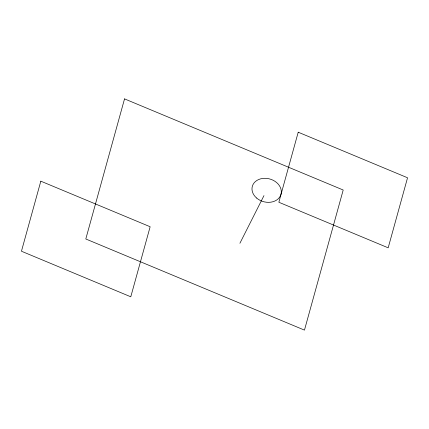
<?xml version="1.0" encoding="UTF-8"?>
<svg xmlns="http://www.w3.org/2000/svg" width="429" height="429" viewBox="0 0 429 429"><rect width="100%" height="100%" fill="white"/><g stroke="black" fill="none" stroke-linecap="round" stroke-linejoin="round"><path stroke-width="0.64" d="M239.908 243.27L263.974 195.619M40.819 181.177L21.45 251.228L130.781 296.793L150.15 226.743L40.819 181.177M124.539 98.885L85.8 238.985L304.461 330.115L343.2 190.015L124.539 98.885M298.219 132.207L278.85 202.257L388.181 247.823L407.55 177.772L298.219 132.207M256.606 198.037A14.876 11.776 15.5 0 0 280.941 194.455A14.876 11.776 15.5 0 0 262.409 178.48A14.876 11.776 15.5 0 0 256.606 198.037"/></g></svg>
